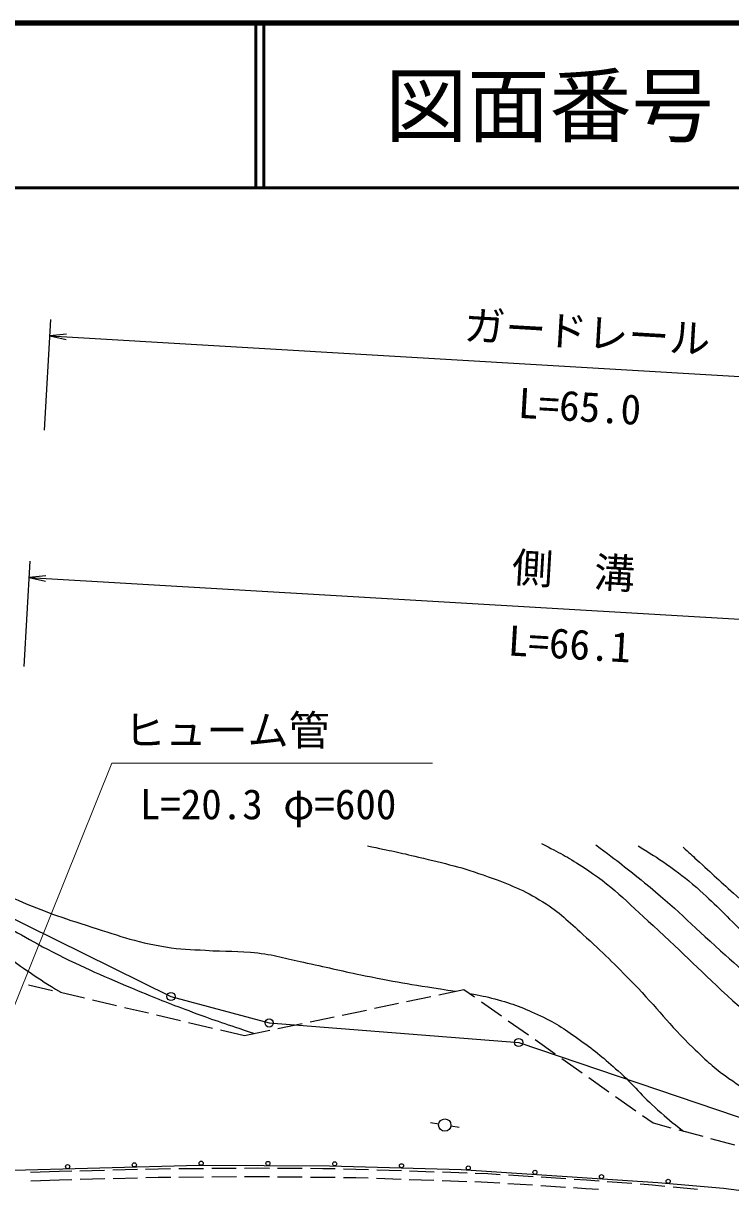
# Model space of a CAD drawing. Units: millimetres, scale not verified. Extents: x 40000 to 680000, y 20000 to 380000.
# Drawn here: x 494607 to 537648, y 309054 to 380000 of the extents above; entities that cross this region are included whole.
import ezdxf
from ezdxf.enums import TextEntityAlignment as Align

# ---------------------------------------------------------------- set-up
doc = ezdxf.new("R2010")
doc.units = ezdxf.units.MM
doc.header["$LTSCALE"] = 1000
for name, color, linetype, lineweight in [('M-BGD', 7, 'Continuous', 25), ('M-BMK-ROW', 30, 'Continuous', 25), ('M-STR-HTXT', 7, 'Continuous', 13), ('M-STR-STRC', 7, 'Continuous', 25), ('M-TTL', 2, 'Continuous', 140), ('M-TTL-LINE', 7, 'Continuous', 50), ('S-STR-HTXT', 7, 'Continuous', 13)]:
    doc.layers.add(name, color=color, linetype=linetype, lineweight=lineweight)
doc.layers.add('M-TTL-TXT', color=7, linetype='Continuous')
doc.styles.add('ＭＳ ゴシック', font='')
doc.styles.get('ＭＳ ゴシック').set_extended_font_data('MS Gothic')

# ---------------------------------------------------------------- blocks, each defined once
blk = doc.blocks.new('open_arrow')
at = {"color": 0, "linetype": 'Continuous', "lineweight": -2}
blk.add_lwpolyline([(7.5, 1.25), (0, 0), (7.5, -1.25)], dxfattribs=at)

msp = doc.modelspace()

# ---------------------------------------------------------------- linework, layer by layer
at = {"layer": 'M-BGD'}
for p, q in [((495887, 355251), (496282, 361985)), ((496224, 360986), (560994, 357187)), ((494651, 340885), (495025, 347286)), ((494967, 346288), (560845, 342434)), ((494930, 321521), (496391, 321177)), ((496877, 321062), (498337, 320718)), ((517929, 320498), (519396, 320806)), ((519886, 320909), (521421, 321233)), ((521421, 321233), (522069, 320775)), ((498824, 320603), (500284, 320259)), ((500771, 320145), (502231, 319801)), ((514014, 319674), (515482, 319983)), ((515971, 320086), (517439, 320395)), ((522478, 320487), (523704, 319622)), ((502717, 319686), (504177, 319342)), ((512057, 319262), (513525, 319571)), ((524112, 319334), (525338, 318469)), ((504664, 319228), (506124, 318884)), ((506611, 318769), (508075, 318424)), ((508075, 318424), (509611, 318747)), ((510100, 318850), (511568, 319159)), ((525746, 318181), (526972, 317316)), ((527380, 317027), (528606, 316163)), ((529014, 315874), (530240, 315009)), ((530648, 314721), (531874, 313856)), ((519884, 313043), (519389, 313118)), ((520625, 312931), (521120, 312857)), ((532282, 313568), (532930, 313111)), ((532930, 313111), (534014, 312819)), ((534496, 312689), (535945, 312299)), ((536428, 312169), (537876, 311779)), ((496793, 310155), (495045, 310093)), ((497552, 310174), (496793, 310155)), ((499551, 310225), (498051, 310187)), ((501550, 310276), (500051, 310238)), ((502808, 310309), (502050, 310289)), ((503568, 310315), (502808, 310309)), ((505568, 310331), (504068, 310319)), ((507568, 310348), (506068, 310335)), ((508828, 310358), (508068, 310352)), ((509581, 310352), (508828, 310358)), ((511581, 310337), (510081, 310348)), ((512833, 310327), (512081, 310333)), ((513590, 310313), (512833, 310327)), ((514847, 310291), (514090, 310304)), ((515611, 310264), (514847, 310291)), ((517610, 310196), (516111, 310247)), ((519609, 310127), (518110, 310178)), ((521607, 310058), (520108, 310110)), ((522872, 310014), (522107, 310041)), ((496812, 309635), (495063, 309573)), ((497565, 309654), (496812, 309635)), ((499565, 309706), (498065, 309667)), ((501564, 309757), (500064, 309718)), ((502817, 309789), (502064, 309769)), ((503573, 309795), (502817, 309789)), ((505573, 309811), (504073, 309799)), ((507573, 309828), (506073, 309815)), ((508828, 309838), (508073, 309832)), ((509583, 309830), (508828, 309838)), ((511583, 309807), (510083, 309824)), ((513583, 309785), (512083, 309802)), ((514837, 309771), (514083, 309779)), ((515594, 309745), (514837, 309771)), ((517592, 309676), (516093, 309728)), ((519591, 309607), (518092, 309659)), ((521590, 309538), (520091, 309590)), ((522846, 309495), (522090, 309521)), ((523598, 309447), (522846, 309495)), ((523628, 309966), (522872, 310014)), ((525594, 309320), (524097, 309416)), ((525624, 309840), (524127, 309935)), ((527620, 309713), (526123, 309808)), ((528876, 309633), (528119, 309681)), ((529639, 309575), (528876, 309633)), ((531633, 309422), (530137, 309536)), ((532894, 309325), (532131, 309384)), ((533648, 309254), (532894, 309325)), ((527590, 309194), (526093, 309289)), ((528840, 309114), (528089, 309162)), ((529598, 309056), (528840, 309114)), ((535639, 309065), (534146, 309207))]:
    msp.add_line(p, q, dxfattribs=at)
msp.add_circle((520254, 312987), 375, dxfattribs=at)
for points, knots in [([(515544, 329961), (517037, 329667), (517444, 329577), (518652, 329286), (520324, 328883), (521275, 328680), (522891, 328091), (524239, 327599), (525007, 327308), (526228, 326555), (527268, 325914), (527742, 325395), (528654, 324583), (529912, 323463), (530566, 322781), (531745, 321580), (533199, 320098), (533855, 319113), (535361, 317685), (536091, 316992), (536487, 316580), (537305, 315993), (538605, 315063), (539403, 314643), (540793, 313855), (542371, 312959), (543272, 312479), (544927, 311736), (546517, 311023), (547454, 310731), (549098, 310153), (550248, 309749), (550921, 309607), (552072, 309203), (553005, 308875), (553520, 308668), (554433, 308287), (556170, 307562), (556734, 307224), (558754, 306155)], [0, 0, 0, 0, 1, 1, 1, 2, 2, 2, 3, 3, 3, 4, 4, 4, 5, 5, 5, 6, 6, 6, 7, 7, 7, 8, 8, 8, 9, 9, 9, 10, 10, 10, 11, 11, 11, 12, 12, 12, 13, 13, 13, 13]), ([(526130, 330105), (527301, 329536), (527659, 329312), (528592, 328725), (530455, 327553), (531283, 326587), (532923, 325118), (534864, 323379), (535846, 322290), (537783, 320547), (539847, 318690), (540935, 317555), (543179, 315921), (545326, 314359), (546672, 313690), (548992, 312401), (550960, 311307), (552037, 310611), (554143, 309815), (555997, 309114), (556741, 308929), (559022, 308425)], [0, 0, 0, 0, 1, 1, 1, 2, 2, 2, 3, 3, 3, 4, 4, 4, 5, 5, 5, 6, 6, 6, 7, 7, 7, 7]), ([(529443, 330023), (530882, 328961), (531272, 328650), (532410, 327727), (534292, 326201), (535220, 325198), (537034, 323592), (538588, 322215), (539428, 321407), (541028, 320085), (542153, 319155), (542782, 318626), (543996, 317817), (544973, 317166), (545554, 316838), (546635, 316378), (547557, 315986), (548126, 315909), (549076, 315589), (550463, 315121), (551271, 314931), (552606, 314328), (553511, 313919), (553985, 313611), (554804, 313050), (555639, 312479), (555986, 312000), (556805, 311407), (557697, 310763), (558050, 310570), (559199, 309923)], [0, 0, 0, 0, 1, 1, 1, 2, 2, 2, 3, 3, 3, 4, 4, 4, 5, 5, 5, 6, 6, 6, 7, 7, 7, 8, 8, 8, 9, 9, 9, 10, 10, 10, 10]), ([(532011, 329960), (532846, 329457), (533083, 329310), (533741, 328850), (534485, 328331), (534896, 328027), (535579, 327429), (536690, 326457), (537240, 325833), (538305, 324810), (539732, 323438), (540416, 322538), (541959, 321297), (542977, 320479), (543581, 320050), (544722, 319415), (545746, 318846), (546381, 318636), (547492, 318265), (548612, 317891), (549290, 317861), (550420, 317522), (551740, 317125), (552510, 316941), (553733, 316306), (554389, 315965), (554674, 315636), (555232, 315151), (556055, 314434), (556386, 313896), (557183, 313150), (557999, 312387), (558304, 312144), (559362, 311299)], [0, 0, 0, 0, 1, 1, 1, 2, 2, 2, 3, 3, 3, 4, 4, 4, 5, 5, 5, 6, 6, 6, 7, 7, 7, 8, 8, 8, 9, 9, 9, 10, 10, 10, 11, 11, 11, 11]), ([(489030, 329240), (489831, 328833), (490036, 328731), (490682, 328409), (491970, 327766), (492675, 327369), (493992, 326789), (495682, 326044), (496664, 325699), (498425, 325140), (500294, 324548), (501333, 324139), (503267, 323816), (504208, 323659), (504749, 323675), (505701, 323615), (506938, 323536), (507640, 323597), (508871, 323453), (510063, 323314), (510706, 323085), (511879, 322837), (513257, 322545), (514022, 322350), (515402, 322071), (517539, 321640), (518252, 321542), (520904, 321124)], [0, 0, 0, 0, 1, 1, 1, 2, 2, 2, 3, 3, 3, 4, 4, 4, 5, 5, 5, 6, 6, 6, 7, 7, 7, 8, 8, 8, 9, 9, 9, 9]), ([(534749, 329892), (535157, 329517), (535260, 329423), (535589, 329123), (536529, 328264), (537045, 327771), (538002, 326931), (539384, 325716), (540152, 325025), (541610, 323903), (542785, 322999), (543408, 322427), (544695, 321690), (545999, 320944), (546796, 320643), (548189, 320080), (549564, 319525), (550379, 319332), (551792, 318883), (552620, 318620), (553133, 318606), (553921, 318241), (554590, 317931), (554983, 317759), (555547, 317285), (556055, 316857), (556187, 316471), (556604, 315954), (557301, 315089), (557667, 314583), (558400, 313748), (558824, 313263), (558966, 313103), (559507, 312526)], [0, 0, 0, 0, 1, 1, 1, 2, 2, 2, 3, 3, 3, 4, 4, 4, 5, 5, 5, 6, 6, 6, 7, 7, 7, 8, 8, 8, 9, 9, 9, 10, 10, 10, 11, 11, 11, 11]), ([(483661, 329102), (484189, 328835), (484333, 328768), (484767, 328563), (485686, 328128), (486234, 327959), (487155, 327528), (488051, 327109), (488549, 326857), (489391, 326336), (490560, 325613), (491141, 325098), (492253, 324291), (493339, 323503), (493905, 323003), (495019, 322255), (495738, 321772), (495982, 321612), (496885, 321060)], [0, 0, 0, 0, 1, 1, 1, 2, 2, 2, 3, 3, 3, 4, 4, 4, 5, 5, 5, 6, 6, 6, 6]), ([(486494, 329175), (487596, 328653), (487902, 328493), (488784, 328016), (490152, 327275), (490844, 326732), (492181, 325935), (493806, 324965), (494695, 324379), (496381, 323521), (498361, 322513), (499513, 322031), (501561, 321170), (502857, 320625), (503593, 320343), (504911, 319854), (506370, 319312), (506856, 319154), (508677, 318551)], [0, 0, 0, 0, 1, 1, 1, 2, 2, 2, 3, 3, 3, 4, 4, 4, 5, 5, 5, 6, 6, 6, 6]), ([(521765, 320990), (522491, 320865), (522710, 320810), (523305, 320654), (524423, 320363), (525032, 320115), (526079, 319628), (527088, 319159), (527600, 318783), (528506, 318137), (529446, 317469), (529935, 317039), (530799, 316275), (531787, 315403), (532213, 314778), (533205, 313911), (533801, 313388), (534009, 313210), (534768, 312616)], [0, 0, 0, 0, 1, 1, 1, 2, 2, 2, 3, 3, 3, 4, 4, 4, 5, 5, 5, 6, 6, 6, 6])]:
    msp.add_open_spline(points, degree=3, knots=knots, dxfattribs=at)
at = {"layer": 'M-BMK-ROW'}
for p, q in [((488730, 328139), (503591, 320805)), ((503591, 320805), (509564, 319197)), ((509564, 319197), (524749, 318005)), ((524749, 318005), (544587, 311294))]:
    msp.add_line(p, q, dxfattribs=at)
for centre in [(503591, 320805), (509564, 319197), (524749, 318005)]:
    msp.add_circle(centre, 250, dxfattribs=at)
at = {"layer": 'M-STR-STRC'}
for p, q in [((493246, 310226), (505280, 310538)), ((505280, 310538), (513230, 310511)), ((513230, 310511), (521254, 310279)), ((521254, 310279), (533209, 309493)), ((533209, 309493), (537202, 309136)), ((537202, 309136), (558017, 306426))]:
    msp.add_line(p, q, dxfattribs=at)
for centre in [(505429, 310663), (509491, 310649), (513556, 310627), (497304, 310456), (501364, 310562), (517617, 310509), (521681, 310376), (525735, 310110), (529788, 309843), (533843, 309562)]:
    msp.add_circle(centre, 125, dxfattribs=at)
at = {"layer": 'M-TTL'}
msp.add_line((680000, 380000), (40000, 380000), dxfattribs=at)
at = {"layer": 'M-TTL-LINE'}
for p, q in [((508747, 380000), (508747, 370000)), ((509247, 380000), (509247, 370000)), ((40000, 370000), (680000, 370000))]:
    msp.add_line(p, q, dxfattribs=at)
at = {"layer": 'S-STR-HTXT'}
msp.add_lwpolyline([(488366, 306122), (500000, 335000), (519500, 335000)], dxfattribs=at)

# ---------------------------------------------------------------- block references
at = {"layer": 'M-BGD', "xscale": 133, "yscale": 133}
for p, rotation in [((496224, 360986), 356.6), ((494967, 346288), 356.7)]:
    msp.add_blockref('open_arrow', p, dxfattribs=dict(at, rotation=rotation))

# ---------------------------------------------------------------- texts
at = {"layer": 'M-BGD', "style": 'ＭＳ ゴシック'}
for s, rotation, p in [('ガードレール', 356.643, (528925, 361220)), ('側\u3000溝', 356.652, (528092, 346712))]:
    msp.add_text(s, height=1833, rotation=rotation, dxfattribs=at).set_placement(p, align=Align.MIDDLE_CENTER)
for s, rotation, p in [('L=65.0', 356.643, (528376, 355239)), ('L=66.1', 356.652, (527762, 340786))]:
    msp.add_text(s, height=1833, rotation=rotation, dxfattribs=at).set_placement(p, align=Align.BOTTOM_CENTER)
at = {"layer": 'M-STR-HTXT', "style": 'ＭＳ ゴシック'}
msp.add_text('L=20.3 φ=600', height=1833, dxfattribs=at).set_placement((509500, 332500), align=Align.MIDDLE_CENTER)
at = {"layer": 'M-TTL-TXT', "style": 'ＭＳ ゴシック'}
msp.add_text('図面番号', height=3666, dxfattribs=at).set_placement((526622, 375000), align=Align.MIDDLE_CENTER)
at = {"layer": 'S-STR-HTXT', "style": 'ＭＳ ゴシック'}
msp.add_text('ヒューム管', height=1833, dxfattribs=at).set_placement((507000, 337000), align=Align.MIDDLE_CENTER)

doc.saveas('drawing.dxf')
